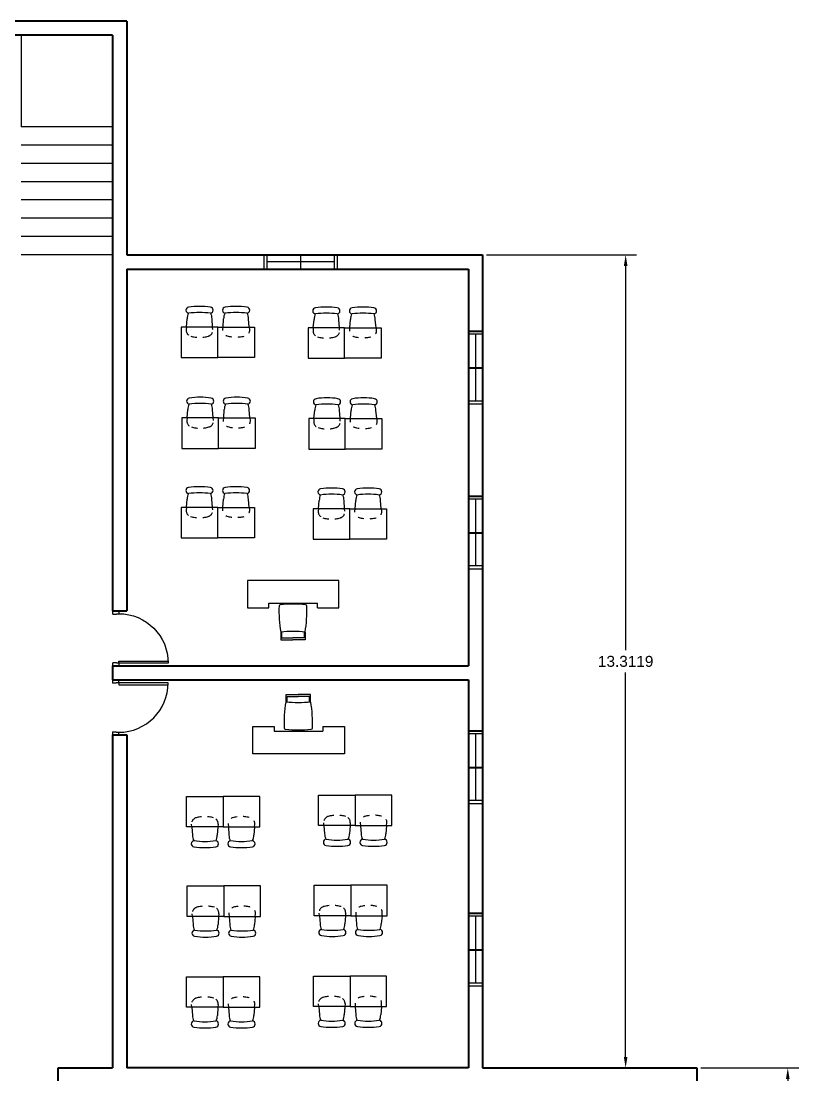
# Model space of a CAD drawing. Header units: metres. Extents: x -353 to 1688, y -477 to 135.
# Drawn here: x -225.95 to -212.95, y -425.38 to -408.12 of the extents above; entities that cross this region are included whole.
import ezdxf

# ---------------------------------------------------------------- set-up
doc = ezdxf.new("R2010")
doc.units = ezdxf.units.M
doc.header["$MEASUREMENT"] = 0
doc.linetypes.add('HIDDEN2', pattern=[0.1875, 0.125, -0.0625])
doc.layers.add('DIMENSION', color=240, linetype='Continuous', lineweight=40)
doc.layers.add('WALL', color=2, linetype='Continuous', lineweight=40)
doc.layers.add('door space', color=1, linetype='Continuous')
doc.layers.add('WINDOW', color=10, linetype='Continuous')
doc.layers.add('FURNITURE', color=130, linetype='Continuous', plot=False)
doc.layers.add('STAIR', color=231, linetype='Continuous', plot=False)
doc.styles.get("Standard").update_dxf_attribs({"font": 'arial.ttf'})
doc.dimstyles.new('Annotative', dxfattribs={"dimscale": 0, "dimtxt": 0.18, "dimasz": 0.18, "dimexe": 0.18, "dimexo": 0.0625, "dimgap": 0.09, "dimtad": 0, "dimtih": 1, "dimtoh": 1, "dimdec": 4, "dimzin": 0, "dimdsep": 46, "dimtxsty": 'Standard', "dimcen": 0.09, "dimadec": 0, "dimazin": 0, "dimtfac": 1, "dimtdec": 4, "dimtofl": 0, "dimtmove": 0, "dimatfit": 3, "dimfxl": 1, "dimtolj": 1, "dimtzin": 0, "dimarcsym": 0})

# ---------------------------------------------------------------- blocks, each defined once
blk = doc.blocks.new('*D440')
at = {"layer": 'Defpoints', "color": 0, "transparency": 16777216}
for p in [(-214.881, -425.264), (-214.881, -442.184), (-213.391, -442.184)]:
    blk.add_point(p, dxfattribs=at)
at = {"layer": 'DIMENSION', "color": 0, "lineweight": -2, "transparency": 16777216}
for p, q in [((-214.818, -425.264), (-213.211, -425.264)), ((-213.391, -425.444), (-213.391, -433.542)), ((-213.391, -442.004), (-213.391, -433.905)), ((-214.818, -442.184), (-213.211, -442.184))]:
    blk.add_line(p, q, dxfattribs=at)
at = {"layer": 'DIMENSION', "color": 0, "transparency": 16777216}
for points in [[(-213.421, -425.444), (-213.361, -425.444), (-213.391, -425.264)], [(-213.421, -442.004), (-213.361, -442.004), (-213.391, -442.184)]]:
    blk.add_solid(points, dxfattribs=at)
at = {"layer": 'DIMENSION', "color": 0, "transparency": 16777216, "insert": (-213.391, -433.724), "char_height": 0.18, "attachment_point": 5}
blk.add_mtext('\\A1;16.9200', dxfattribs=at)
blk = doc.blocks.new('*D442')
at = {"layer": 'Defpoints', "color": 0, "transparency": 16777216}
for p in [(-218.392, -411.951), (-218.392, -425.263), (-216.047, -425.263)]:
    blk.add_point(p, dxfattribs=at)
at = {"layer": 'DIMENSION', "color": 0, "lineweight": -2, "transparency": 16777216}
for p, q in [((-218.329, -411.951), (-215.867, -411.951)), ((-216.047, -412.131), (-216.047, -418.425)), ((-216.047, -425.083), (-216.047, -418.789)), ((-218.329, -425.263), (-215.867, -425.263))]:
    blk.add_line(p, q, dxfattribs=at)
at = {"layer": 'DIMENSION', "color": 0, "transparency": 16777216}
for points in [[(-216.077, -412.131), (-216.017, -412.131), (-216.047, -411.951)], [(-216.077, -425.083), (-216.017, -425.083), (-216.047, -425.263)]]:
    blk.add_solid(points, dxfattribs=at)
at = {"layer": 'DIMENSION', "color": 0, "transparency": 16777216, "insert": (-216.047, -418.607), "char_height": 0.18, "attachment_point": 5}
blk.add_mtext('\\A1;13.3119', dxfattribs=at)

msp = doc.modelspace()

# ---------------------------------------------------------------- linework, layer by layer
at = {"layer": 'door space'}
for p, q in [((-224.45102, -417.83082), (-224.45102, -417.78082)), ((-224.45102, -417.78082), (-224.35102, -417.78082)), ((-224.35102, -417.78082), (-224.35102, -417.82582)), ((-224.45102, -417.83082), (-224.39102, -417.83082)), ((-224.39102, -417.82582), (-224.35102, -417.82582)), ((-224.39102, -417.83082), (-224.39102, -417.82582)), ((-224.45102, -418.68082), (-224.45102, -418.63082)), ((-224.39102, -418.63082), (-224.45102, -418.63082)), ((-224.39102, -418.63082), (-224.39102, -418.63582)), ((-224.35102, -418.63582), (-224.39102, -418.63582)), ((-224.35102, -418.63582), (-224.35102, -418.60082)), ((-224.35102, -418.60082), (-223.54102, -418.60082)), ((-223.54102, -418.63582), (-224.35102, -418.63582)), ((-224.35102, -418.63582), (-224.35102, -418.68082)), ((-224.35102, -418.68082), (-224.45102, -418.68082)), ((-224.45139, -418.91225), (-224.45139, -418.96225)), ((-224.35139, -418.91225), (-224.45139, -418.91225)), ((-224.39139, -418.96225), (-224.45139, -418.96225)), ((-224.35139, -418.95725), (-224.39139, -418.95725)), ((-224.39139, -418.96225), (-224.39139, -418.95725)), ((-224.35139, -418.95725), (-224.35139, -418.91225)), ((-223.54139, -418.95725), (-224.35139, -418.95725)), ((-224.35139, -418.95725), (-224.35139, -418.99225)), ((-224.35139, -418.99225), (-223.54139, -418.99225)), ((-224.45139, -419.76225), (-224.45139, -419.81225)), ((-224.45139, -419.76225), (-224.39139, -419.76225)), ((-224.45139, -419.81225), (-224.35139, -419.81225)), ((-224.39139, -419.76225), (-224.39139, -419.76725)), ((-224.39139, -419.76725), (-224.35139, -419.76725)), ((-224.35139, -419.81225), (-224.35139, -419.76725))]:
    msp.add_line(p, q, dxfattribs=at)
at = {"layer": 'door space', "extrusion": (0, 0, -1)}
msp.add_ellipse((-224.35102, -418.63582), major_axis=(0.57276, -0.57276), ratio=1, start_param=3.92699082, end_param=5.49778714, dxfattribs=at)
at = {"layer": 'door space'}
msp.add_ellipse((-224.35139, -418.95725), major_axis=(0.57276, 0.57276), ratio=1, start_param=3.92699082, end_param=5.49778714, dxfattribs=at)
at = {"layer": 'FURNITURE'}
for p, q in [((-223.242, -413.13133), (-223.23004, -412.99625)), ((-222.8139, -413.13133), (-222.82369, -412.99625)), ((-222.64269, -413.13133), (-222.6329, -412.99625)), ((-222.21459, -413.13133), (-222.22655, -412.99625)), ((-221.16423, -413.14202), (-221.15226, -413.00695)), ((-220.73612, -413.14202), (-220.74591, -413.00695)), ((-220.56491, -413.14202), (-220.55512, -413.00695)), ((-220.13681, -413.14202), (-220.14877, -413.00695)), ((-223.23129, -414.61882), (-223.21933, -414.48375)), ((-222.80319, -414.61882), (-222.81297, -414.48375)), ((-222.63198, -414.61882), (-222.62219, -414.48375)), ((-222.20387, -414.61882), (-222.21584, -414.48375)), ((-221.15351, -414.62952), (-221.14155, -414.49445)), ((-220.72541, -414.62952), (-220.7352, -414.49445)), ((-220.5542, -414.62952), (-220.54441, -414.49445)), ((-220.1261, -414.62952), (-220.13806, -414.49445)), ((-223.24302, -416.08396), (-223.23106, -415.94889)), ((-222.81492, -416.08396), (-222.82471, -415.94889)), ((-222.64371, -416.08396), (-222.63392, -415.94889)), ((-222.21561, -416.08396), (-222.22757, -415.94889)), ((-221.07854, -416.10632), (-221.06658, -415.97125)), ((-220.65044, -416.10632), (-220.66023, -415.97125)), ((-220.47923, -416.10632), (-220.46944, -415.97125)), ((-220.05113, -416.10632), (-220.06309, -415.97125)), ((-220.74358, -417.27975), (-222.24358, -417.27975)), ((-222.24358, -417.27975), (-222.24358, -417.72975)), ((-220.74358, -417.72975), (-220.74358, -417.27975)), ((-222.24358, -417.72975), (-221.89358, -417.72975)), ((-221.89358, -417.65475), (-221.09358, -417.65475)), ((-221.89358, -417.72975), (-221.89358, -417.65475)), ((-221.09358, -417.72975), (-221.09358, -417.65475)), ((-221.09358, -417.72975), (-220.74358, -417.72975)), ((-221.69858, -418.12975), (-221.69858, -418.25475)), ((-221.68258, -418.12771), (-221.68258, -418.21975)), ((-221.31458, -418.12771), (-221.31458, -418.21975)), ((-221.29858, -418.12975), (-221.29858, -418.25475)), ((-221.69858, -418.25475), (-221.49858, -418.25475)), ((-221.68258, -418.21975), (-221.49858, -418.21975)), ((-221.31458, -418.21975), (-221.49858, -418.21975)), ((-221.29858, -418.25475), (-221.49858, -418.25475)), ((-221.61038, -419.2716), (-221.61038, -419.1466)), ((-221.61038, -419.1466), (-221.41038, -419.1466)), ((-221.59438, -419.27364), (-221.59438, -419.1816)), ((-221.59438, -419.1816), (-221.41038, -419.1816)), ((-221.21038, -419.1466), (-221.41038, -419.1466)), ((-221.22638, -419.1816), (-221.41038, -419.1816)), ((-221.22638, -419.27364), (-221.22638, -419.1816)), ((-221.21038, -419.2716), (-221.21038, -419.1466)), ((-222.15538, -419.6716), (-221.80538, -419.6716)), ((-222.15538, -420.1216), (-222.15538, -419.6716)), ((-221.80538, -419.6716), (-221.80538, -419.7466)), ((-221.00538, -419.6716), (-221.00538, -419.7466)), ((-221.00538, -419.6716), (-220.65538, -419.6716)), ((-220.65538, -419.6716), (-220.65538, -420.1216)), ((-221.80538, -419.7466), (-221.00538, -419.7466)), ((-220.65538, -420.1216), (-222.15538, -420.1216)), ((-223.15482, -421.31738), (-223.14285, -421.45245)), ((-222.72671, -421.31738), (-222.7365, -421.45245)), ((-222.5555, -421.31738), (-222.54571, -421.45245)), ((-222.1274, -421.31738), (-222.13936, -421.45245)), ((-220.99034, -421.29503), (-220.97837, -421.4301)), ((-220.56223, -421.29503), (-220.57202, -421.4301)), ((-220.39102, -421.29503), (-220.38123, -421.4301)), ((-219.96292, -421.29503), (-219.97488, -421.4301)), ((-223.14308, -422.78252), (-223.13112, -422.9176)), ((-222.71498, -422.78252), (-222.72477, -422.9176)), ((-222.54377, -422.78252), (-222.53398, -422.9176)), ((-222.11567, -422.78252), (-222.12763, -422.9176)), ((-221.0653, -422.77182), (-221.05334, -422.90689)), ((-220.6372, -422.77182), (-220.64699, -422.90689)), ((-220.46599, -422.77182), (-220.4562, -422.90689)), ((-220.03789, -422.77182), (-220.04985, -422.90689)), ((-223.15379, -424.27002), (-223.14183, -424.40509)), ((-222.72569, -424.27002), (-222.73548, -424.40509)), ((-222.55448, -424.27002), (-222.54469, -424.40509)), ((-222.12638, -424.27002), (-222.13834, -424.40509)), ((-221.07602, -424.25932), (-221.06406, -424.39439)), ((-220.64792, -424.25932), (-220.65771, -424.39439)), ((-220.47671, -424.25932), (-220.46692, -424.39439)), ((-220.0486, -424.25932), (-220.06057, -424.39439))]:
    msp.add_line(p, q, dxfattribs=at)
for points in [[(-223.32829, -413.63133), (-222.72829, -413.63133), (-222.72829, -413.13133), (-223.32829, -413.13133)], [(-222.12829, -413.63133), (-222.72829, -413.63133), (-222.72829, -413.13133), (-222.12829, -413.13133)], [(-221.25052, -413.64202), (-220.65052, -413.64202), (-220.65052, -413.14202), (-221.25052, -413.14202)], [(-220.05052, -413.64202), (-220.65052, -413.64202), (-220.65052, -413.14202), (-220.05052, -413.14202)], [(-223.31758, -415.11882), (-222.71758, -415.11882), (-222.71758, -414.61882), (-223.31758, -414.61882)], [(-222.11758, -415.11882), (-222.71758, -415.11882), (-222.71758, -414.61882), (-222.11758, -414.61882)], [(-221.2398, -415.12952), (-220.6398, -415.12952), (-220.6398, -414.62952), (-221.2398, -414.62952)], [(-220.0398, -415.12952), (-220.6398, -415.12952), (-220.6398, -414.62952), (-220.0398, -414.62952)], [(-223.32932, -416.58396), (-222.72932, -416.58396), (-222.72932, -416.08396), (-223.32932, -416.08396)], [(-222.12932, -416.58396), (-222.72932, -416.58396), (-222.72932, -416.08396), (-222.12932, -416.08396)], [(-221.16484, -416.60632), (-220.56484, -416.60632), (-220.56484, -416.10632), (-221.16484, -416.10632)], [(-219.96484, -416.60632), (-220.56484, -416.60632), (-220.56484, -416.10632), (-219.96484, -416.10632)], [(-223.24111, -420.81738), (-222.64111, -420.81738), (-222.64111, -421.31738), (-223.24111, -421.31738)], [(-222.04111, -420.81738), (-222.64111, -420.81738), (-222.64111, -421.31738), (-222.04111, -421.31738)], [(-221.07663, -420.79503), (-220.47663, -420.79503), (-220.47663, -421.29503), (-221.07663, -421.29503)], [(-219.87663, -420.79503), (-220.47663, -420.79503), (-220.47663, -421.29503), (-219.87663, -421.29503)], [(-223.22937, -422.28252), (-222.62937, -422.28252), (-222.62937, -422.78252), (-223.22937, -422.78252)], [(-222.02937, -422.28252), (-222.62937, -422.28252), (-222.62937, -422.78252), (-222.02937, -422.78252)], [(-221.1516, -422.27182), (-220.5516, -422.27182), (-220.5516, -422.77182), (-221.1516, -422.77182)], [(-219.9516, -422.27182), (-220.5516, -422.27182), (-220.5516, -422.77182), (-219.9516, -422.77182)], [(-223.24009, -423.77002), (-222.64009, -423.77002), (-222.64009, -424.27002), (-223.24009, -424.27002)], [(-222.04009, -423.77002), (-222.64009, -423.77002), (-222.64009, -424.27002), (-222.04009, -424.27002)], [(-221.16231, -423.75932), (-220.56231, -423.75932), (-220.56231, -424.25932), (-221.16231, -424.25932)], [(-219.96231, -423.75932), (-220.56231, -423.75932), (-220.56231, -424.25932), (-219.96231, -424.25932)]]:
    msp.add_lwpolyline(points, close=True, dxfattribs=at)
at = {"layer": 'FURNITURE', "linetype": 'HIDDEN2', "ltscale": 0.03}
for points in [[(-223.242, -413.13133), (-223.24579, -413.17412, 0.35850154), (-223.17277, -413.28058, 0.14150797), (-222.88382, -413.28058, 0.35850154), (-222.8108, -413.17412), (-222.8139, -413.13133)], [(-221.16423, -413.14202), (-221.16802, -413.18481, 0.35850154), (-221.09499, -413.29128, 0.14150797), (-220.80605, -413.29128, 0.35850154), (-220.73302, -413.18481), (-220.73612, -413.14202)], [(-223.23129, -414.61882), (-223.23508, -414.66161, 0.35850154), (-223.16205, -414.76808, 0.14150797), (-222.87311, -414.76808, 0.35850154), (-222.80008, -414.66161), (-222.80319, -414.61882)], [(-221.15351, -414.62952), (-221.1573, -414.67231, 0.35850154), (-221.08428, -414.77878, 0.14150797), (-220.79533, -414.77878, 0.35850154), (-220.72231, -414.67231), (-220.72541, -414.62952)], [(-223.24302, -416.08396), (-223.24681, -416.12675, 0.35850154), (-223.17379, -416.23322, 0.14150797), (-222.88484, -416.23322, 0.35850154), (-222.81182, -416.12675), (-222.81492, -416.08396)], [(-221.07854, -416.10632), (-221.08233, -416.14911, 0.35850154), (-221.00931, -416.25557, 0.14150797), (-220.72036, -416.25557, 0.35850154), (-220.64734, -416.14911), (-220.65044, -416.10632)], [(-223.15482, -421.31738), (-223.15861, -421.27459, -0.35850154), (-223.08558, -421.16813, -0.14150797), (-222.79664, -421.16813, -0.35850154), (-222.72361, -421.27459), (-222.72671, -421.31738)], [(-220.99034, -421.29503), (-220.99413, -421.25224, -0.35850154), (-220.9211, -421.14577, -0.14150797), (-220.63216, -421.14577, -0.35850154), (-220.55913, -421.25224), (-220.56223, -421.29503)], [(-223.14308, -422.78252), (-223.14687, -422.73973, -0.35850154), (-223.07385, -422.63327, -0.14150797), (-222.7849, -422.63327, -0.35850154), (-222.71188, -422.73973), (-222.71498, -422.78252)], [(-221.0653, -422.77182), (-221.06909, -422.72903, -0.35850154), (-220.99607, -422.62257, -0.14150797), (-220.70712, -422.62257, -0.35850154), (-220.6341, -422.72903), (-220.6372, -422.77182)], [(-223.15379, -424.27002), (-223.15758, -424.22723, -0.35850154), (-223.08456, -424.12076, -0.14150797), (-222.79561, -424.12076, -0.35850154), (-222.72259, -424.22723), (-222.72569, -424.27002)], [(-221.07602, -424.25932), (-221.07981, -424.21653, -0.35850154), (-221.00678, -424.11006, -0.14150797), (-220.71784, -424.11006, -0.35850154), (-220.64481, -424.21653), (-220.64792, -424.25932)]]:
    msp.add_lwpolyline(points, format="xyb", dxfattribs=at)
at = {"layer": 'FURNITURE', "linetype": 'HIDDEN2', "ltscale": 0.03, "flags": 128}
for points in [[(-222.21459, -413.13133), (-222.2108, -413.17412, -0.35850154), (-222.28382, -413.28058, -0.14150797), (-222.57277, -413.28058, -0.35850154), (-222.64579, -413.17412), (-222.64269, -413.13133)], [(-220.13681, -413.14202), (-220.13302, -413.18481, -0.35850154), (-220.20605, -413.29128, -0.14150797), (-220.49499, -413.29128, -0.35850154), (-220.56802, -413.18481), (-220.56491, -413.14202)], [(-222.20387, -414.61882), (-222.20008, -414.66161, -0.35850154), (-222.27311, -414.76808, -0.14150797), (-222.56205, -414.76808, -0.35850154), (-222.63508, -414.66161), (-222.63198, -414.61882)], [(-220.1261, -414.62952), (-220.12231, -414.67231, -0.35850154), (-220.19533, -414.77878, -0.14150797), (-220.48428, -414.77878, -0.35850154), (-220.5573, -414.67231), (-220.5542, -414.62952)], [(-222.21561, -416.08396), (-222.21182, -416.12675, -0.35850154), (-222.28484, -416.23322, -0.14150797), (-222.57379, -416.23322, -0.35850154), (-222.64681, -416.12675), (-222.64371, -416.08396)], [(-220.05113, -416.10632), (-220.04734, -416.14911, -0.35850154), (-220.12036, -416.25557, -0.14150797), (-220.40931, -416.25557, -0.35850154), (-220.48233, -416.14911), (-220.47923, -416.10632)], [(-222.1274, -421.31738), (-222.12361, -421.27459, 0.35850154), (-222.19664, -421.16813, 0.14150797), (-222.48558, -421.16813, 0.35850154), (-222.55861, -421.27459), (-222.5555, -421.31738)], [(-219.96292, -421.29503), (-219.95913, -421.25224, 0.35850154), (-220.03216, -421.14577, 0.14150797), (-220.3211, -421.14577, 0.35850154), (-220.39413, -421.25224), (-220.39102, -421.29503)], [(-222.11567, -422.78252), (-222.11188, -422.73973, 0.35850154), (-222.1849, -422.63327, 0.14150797), (-222.47385, -422.63327, 0.35850154), (-222.54687, -422.73973), (-222.54377, -422.78252)], [(-220.03789, -422.77182), (-220.0341, -422.72903, 0.35850154), (-220.10712, -422.62257, 0.14150797), (-220.39607, -422.62257, 0.35850154), (-220.46909, -422.72903), (-220.46599, -422.77182)], [(-222.12638, -424.27002), (-222.12259, -424.22723, 0.35850154), (-222.19561, -424.12076, 0.14150797), (-222.48456, -424.12076, 0.35850154), (-222.55758, -424.22723), (-222.55448, -424.27002)], [(-220.0486, -424.25932), (-220.04481, -424.21653, 0.35850154), (-220.11784, -424.11006, 0.14150797), (-220.40678, -424.11006, 0.35850154), (-220.47981, -424.21653), (-220.47671, -424.25932)]]:
    msp.add_lwpolyline(points, format="xyb", dxfattribs=at)
at = {"layer": 'FURNITURE'}
for centre, radius, start, end in [((-223.02829, -414.01223), 1.2192, 81.544527, 98.455473), ((-222.42829, -414.01223), 1.2192, 81.544527, 98.455473), ((-223.2001, -412.85653), 0.0508, 98.455473, 261.544527), ((-223.02686, -412.99625), 0.20318, 153.787788, 180), ((-222.85649, -412.85653), 0.0508, 278.455473, 81.544527), ((-223.02686, -412.99625), 0.20318, 0, 26.38199), ((-222.6001, -412.85653), 0.0508, 98.455473, 261.544527), ((-222.42973, -412.99625), 0.20318, 153.61801, 180), ((-222.25649, -412.85653), 0.0508, 278.455473, 81.544527), ((-222.42973, -412.99625), 0.20318, 0, 26.212212), ((-221.12232, -412.86722), 0.0508, 98.455473, 261.544527), ((-220.94909, -413.00695), 0.20318, 153.787788, 180), ((-220.95052, -414.02292), 1.2192, 81.544527, 98.455473), ((-220.77872, -412.86722), 0.0508, 278.455473, 81.544527), ((-220.94909, -413.00695), 0.20318, 0, 26.38199), ((-220.52232, -412.86722), 0.0508, 98.455473, 261.544527), ((-220.35195, -413.00695), 0.20318, 153.61801, 180), ((-220.35052, -414.02292), 1.2192, 81.544527, 98.455473), ((-220.17872, -412.86722), 0.0508, 278.455473, 81.544527), ((-220.35195, -413.00695), 0.20318, 0, 26.212212), ((-223.18938, -414.34402), 0.0508, 98.455473, 261.544527), ((-223.01758, -415.49972), 1.2192, 81.544527, 98.455473), ((-222.84578, -414.34402), 0.0508, 278.455473, 81.544527), ((-222.58938, -414.34402), 0.0508, 98.455473, 261.544527), ((-222.41758, -415.49972), 1.2192, 81.544527, 98.455473), ((-222.24578, -414.34402), 0.0508, 278.455473, 81.544527), ((-221.11161, -414.35472), 0.0508, 98.455473, 261.544527), ((-220.9398, -415.51042), 1.2192, 81.544527, 98.455473), ((-220.768, -414.35472), 0.0508, 278.455473, 81.544527), ((-220.51161, -414.35472), 0.0508, 98.455473, 261.544527), ((-220.3398, -415.51042), 1.2192, 81.544527, 98.455473), ((-220.168, -414.35472), 0.0508, 278.455473, 81.544527), ((-223.01615, -414.48375), 0.20318, 153.787788, 180), ((-223.01615, -414.48375), 0.20318, 0, 26.38199), ((-222.41901, -414.48375), 0.20318, 153.61801, 180), ((-222.41901, -414.48375), 0.20318, 0, 26.212212), ((-220.93837, -414.49445), 0.20318, 153.787788, 180), ((-220.93837, -414.49445), 0.20318, 0, 26.38199), ((-220.34123, -414.49445), 0.20318, 153.61801, 180), ((-220.34123, -414.49445), 0.20318, 0, 26.212212), ((-223.20112, -415.80916), 0.0508, 98.455473, 261.544527), ((-223.02789, -415.94889), 0.20318, 153.787788, 180), ((-223.02932, -416.96486), 1.2192, 81.544527, 98.455473), ((-222.85751, -415.80916), 0.0508, 278.455473, 81.544527), ((-223.02789, -415.94889), 0.20318, 0, 26.38199), ((-222.60112, -415.80916), 0.0508, 98.455473, 261.544527), ((-222.43075, -415.94889), 0.20318, 153.61801, 180), ((-222.42932, -416.96486), 1.2192, 81.544527, 98.455473), ((-222.25751, -415.80916), 0.0508, 278.455473, 81.544527), ((-222.43075, -415.94889), 0.20318, 0, 26.212212), ((-221.03664, -415.83152), 0.0508, 98.455473, 261.544527), ((-220.86341, -415.97125), 0.20318, 153.787788, 180), ((-220.86484, -416.98722), 1.2192, 81.544527, 98.455473), ((-220.69303, -415.83152), 0.0508, 278.455473, 81.544527), ((-220.86341, -415.97125), 0.20318, 0, 26.38199), ((-220.43664, -415.83152), 0.0508, 98.455473, 261.544527), ((-220.26627, -415.97125), 0.20318, 153.61801, 180), ((-220.26484, -416.98722), 1.2192, 81.544527, 98.455473), ((-220.09303, -415.83152), 0.0508, 278.455473, 81.544527), ((-220.26627, -415.97125), 0.20318, 0, 26.212212), ((-220.7752, -421.4301), 0.20318, 180, 206.212212), ((-220.7752, -421.4301), 0.20318, 333.61801, 0), ((-220.17806, -421.4301), 0.20318, 180, 206.38199), ((-220.17806, -421.4301), 0.20318, 333.787788, 0), ((-223.11291, -421.59218), 0.0508, 98.455473, 261.544527), ((-222.93968, -421.45245), 0.20318, 180, 206.212212), ((-222.76931, -421.59218), 0.0508, 278.455473, 81.544527), ((-222.93968, -421.45245), 0.20318, 333.61801, 0), ((-222.51291, -421.59218), 0.0508, 98.455473, 261.544527), ((-222.34254, -421.45245), 0.20318, 180, 206.38199), ((-222.16931, -421.59218), 0.0508, 278.455473, 81.544527), ((-222.34254, -421.45245), 0.20318, 333.787788, 0), ((-220.94843, -421.56983), 0.0508, 98.455473, 261.544527), ((-220.60483, -421.56983), 0.0508, 278.455473, 81.544527), ((-220.34843, -421.56983), 0.0508, 98.455473, 261.544527), ((-220.00483, -421.56983), 0.0508, 278.455473, 81.544527), ((-222.94111, -420.43648), 1.2192, 261.544527, 278.455473), ((-222.34111, -420.43648), 1.2192, 261.544527, 278.455473), ((-220.77663, -420.41413), 1.2192, 261.544527, 278.455473), ((-220.17663, -420.41413), 1.2192, 261.544527, 278.455473), ((-222.92794, -422.9176), 0.20318, 180, 206.212212), ((-222.92794, -422.9176), 0.20318, 333.61801, 0), ((-222.3308, -422.9176), 0.20318, 180, 206.38199), ((-222.3308, -422.9176), 0.20318, 333.787788, 0), ((-220.85017, -422.90689), 0.20318, 180, 206.212212), ((-220.85017, -422.90689), 0.20318, 333.61801, 0), ((-220.25303, -422.90689), 0.20318, 180, 206.38199), ((-220.25303, -422.90689), 0.20318, 333.787788, 0), ((-223.10118, -423.05732), 0.0508, 98.455473, 261.544527), ((-222.92937, -421.90162), 1.2192, 261.544527, 278.455473), ((-222.75757, -423.05732), 0.0508, 278.455473, 81.544527), ((-222.50118, -423.05732), 0.0508, 98.455473, 261.544527), ((-222.32937, -421.90162), 1.2192, 261.544527, 278.455473), ((-222.15757, -423.05732), 0.0508, 278.455473, 81.544527), ((-221.0234, -423.04662), 0.0508, 98.455473, 261.544527), ((-220.8516, -421.89092), 1.2192, 261.544527, 278.455473), ((-220.67979, -423.04662), 0.0508, 278.455473, 81.544527), ((-220.4234, -423.04662), 0.0508, 98.455473, 261.544527), ((-220.2516, -421.89092), 1.2192, 261.544527, 278.455473), ((-220.07979, -423.04662), 0.0508, 278.455473, 81.544527), ((-223.11189, -424.54482), 0.0508, 98.455473, 261.544527), ((-222.93866, -424.40509), 0.20318, 180, 206.212212), ((-222.76828, -424.54482), 0.0508, 278.455473, 81.544527), ((-222.93866, -424.40509), 0.20318, 333.61801, 0), ((-222.51189, -424.54482), 0.0508, 98.455473, 261.544527), ((-222.34152, -424.40509), 0.20318, 180, 206.38199), ((-222.16828, -424.54482), 0.0508, 278.455473, 81.544527), ((-222.34152, -424.40509), 0.20318, 333.787788, 0), ((-221.03411, -424.53412), 0.0508, 98.455473, 261.544527), ((-220.86088, -424.39439), 0.20318, 180, 206.212212), ((-220.69051, -424.53412), 0.0508, 278.455473, 81.544527), ((-220.86088, -424.39439), 0.20318, 333.61801, 0), ((-220.43411, -424.53412), 0.0508, 98.455473, 261.544527), ((-220.26374, -424.39439), 0.20318, 180, 206.38199), ((-220.09051, -424.53412), 0.0508, 278.455473, 81.544527), ((-220.26374, -424.39439), 0.20318, 333.787788, 0), ((-222.94009, -423.38912), 1.2192, 261.544527, 278.455473), ((-222.34009, -423.38912), 1.2192, 261.544527, 278.455473), ((-220.86231, -423.37842), 1.2192, 261.544527, 278.455473), ((-220.26231, -423.37842), 1.2192, 261.544527, 278.455473)]:
    msp.add_arc(centre, radius, start, end, dxfattribs=at)
at = {"layer": 'FURNITURE', "color": 7}
for centre, start, end in [((-223.02829, -414.11272), 81.544527, 98.455473), ((-222.42829, -414.11272), 81.544527, 98.455473), ((-220.95052, -414.12342), 81.544527, 98.455473), ((-220.35052, -414.12342), 81.544527, 98.455473), ((-223.01758, -415.60022), 81.544527, 98.455473), ((-222.41758, -415.60022), 81.544527, 98.455473), ((-220.9398, -415.61092), 81.544527, 98.455473), ((-220.3398, -415.61092), 81.544527, 98.455473), ((-223.02932, -417.06536), 81.544527, 98.455473), ((-222.42932, -417.06536), 81.544527, 98.455473), ((-220.86484, -417.08771), 81.544527, 98.455473), ((-220.26484, -417.08771), 81.544527, 98.455473), ((-222.94111, -420.33599), 261.544527, 278.455473), ((-222.34111, -420.33599), 261.544527, 278.455473), ((-220.77663, -420.31363), 261.544527, 278.455473), ((-220.17663, -420.31363), 261.544527, 278.455473), ((-222.92937, -421.80113), 261.544527, 278.455473), ((-222.32937, -421.80113), 261.544527, 278.455473), ((-220.8516, -421.79043), 261.544527, 278.455473), ((-220.2516, -421.79043), 261.544527, 278.455473), ((-222.94009, -423.28862), 261.544527, 278.455473), ((-222.34009, -423.28862), 261.544527, 278.455473), ((-220.86231, -423.27792), 261.544527, 278.455473), ((-220.26231, -423.27792), 261.544527, 278.455473)]:
    msp.add_arc(centre, 1.2192, start, end, dxfattribs=at)
at = {"layer": 'FURNITURE'}
for centre, major_axis, start_param, end_param in [((-219.67708, -417.79175), (-1.44926, -1.44926), 5.45152419, 5.6634572), ((-221.70447, -417.69789), (-0.01414, -0.01414), 4.02540934, 5.45152419), ((-221.49858, -419.78312), (-1.4958, -1.4958), 3.92699082, 4.02540934), ((-221.49858, -419.78312), (1.4958, -1.4958), 2.25777597, 2.35619449), ((-223.32008, -417.79175), (1.44926, -1.44926), 0.61972811, 0.83166112), ((-221.29269, -417.69789), (0.01414, -0.01414), 0.83166112, 2.25777597), ((-221.48608, -419.72989), (-1.14141, -1.14141), 3.93473471, 4.05901893), ((-221.51108, -419.72989), (1.14141, -1.14141), 2.22416638, 2.3484506)]:
    msp.add_ellipse(centre, major_axis=major_axis, ratio=1, start_param=start_param, end_param=end_param, dxfattribs=at)
at = {"layer": 'FURNITURE', "extrusion": (0, 0, -1)}
for centre, major_axis, start_param, end_param in [((-219.58888, -419.6096), (-1.44926, 1.44926), 5.45152419, 5.6634572), ((-221.39788, -417.67145), (-1.14141, 1.14141), 3.93473471, 4.05901893), ((-221.42288, -417.67145), (1.14141, 1.14141), 2.22416638, 2.3484506), ((-223.23188, -419.6096), (1.44926, 1.44926), 0.61972811, 0.83166112), ((-221.61627, -419.70346), (-0.01414, 0.01414), 4.02540934, 5.45152419), ((-221.20449, -419.70346), (0.01414, 0.01414), 0.83166112, 2.25777597), ((-221.41038, -417.61822), (-1.4958, 1.4958), 3.92699082, 4.02540934), ((-221.41038, -417.61822), (1.4958, 1.4958), 2.25777597, 2.35619449)]:
    msp.add_ellipse(centre, major_axis=major_axis, ratio=1, start_param=start_param, end_param=end_param, dxfattribs=at)
at = {"layer": 'STAIR'}
for p, q in [((-225.95154, -408.35087), (-225.95154, -409.85087)), ((-224.45154, -409.85087), (-225.95154, -409.85087)), ((-224.45154, -410.15087), (-225.95154, -410.15087)), ((-224.45154, -410.45087), (-225.95154, -410.45087)), ((-224.45154, -410.75087), (-225.95154, -410.75087)), ((-224.45154, -411.05087), (-225.95154, -411.05087)), ((-224.45154, -411.35087), (-225.95154, -411.35087)), ((-224.45154, -411.65087), (-225.95154, -411.65087)), ((-224.45154, -411.95087), (-225.95154, -411.95087))]:
    msp.add_line(p, q, dxfattribs=at)
at = {"layer": 'WALL'}
for p, q in [((-224.22154, -408.12087), (-232.64154, -408.12087)), ((-224.22154, -408.12087), (-224.22154, -410.15087)), ((-224.45154, -408.35087), (-232.64154, -408.35087)), ((-224.45154, -408.35087), (-224.45154, -410.15087)), ((-224.45154, -410.15087), (-224.45154, -417.78087)), ((-224.22154, -410.15087), (-224.22154, -411.95087)), ((-224.22154, -411.95087), (-218.39154, -411.95087)), ((-218.39154, -411.95087), (-218.39154, -425.26279)), ((-224.22154, -412.18087), (-224.22154, -417.78087)), ((-224.22154, -412.18087), (-218.62154, -412.18087)), ((-218.62154, -412.18087), (-218.62154, -418.68087)), ((-224.45154, -417.78087), (-224.22154, -417.78087)), ((-224.45154, -418.68087), (-224.45154, -418.91087)), ((-224.45154, -418.68087), (-218.62154, -418.68087)), ((-224.45154, -418.91087), (-218.62154, -418.91087)), ((-218.62154, -418.91087), (-218.62154, -425.26279)), ((-224.45154, -419.81087), (-224.45154, -425.26353)), ((-224.45154, -419.81087), (-224.22154, -419.81087)), ((-224.22154, -419.81087), (-224.22154, -425.26353)), ((-225.34393, -425.26353), (-225.11076, -425.26353)), ((-225.34393, -425.49353), (-225.34393, -425.26353)), ((-225.11076, -425.26353), (-224.45154, -425.26353)), ((-218.62154, -425.26279), (-224.22154, -425.26353)), ((-218.39154, -425.26279), (-214.88076, -425.26353)), ((-214.88076, -425.26353), (-214.88076, -432.72353))]:
    msp.add_line(p, q, dxfattribs=at)
at = {"layer": 'WINDOW'}
for p, q in [((-221.97154, -412.18087), (-221.97154, -411.95087)), ((-221.97154, -411.95087), (-220.77154, -411.95087)), ((-221.92154, -412.18087), (-221.92154, -411.95087)), ((-220.82154, -412.06587), (-221.92154, -412.06587)), ((-220.77154, -411.95087), (-221.37154, -411.95087)), ((-221.37154, -411.95087), (-221.37154, -412.18087)), ((-220.82154, -411.95087), (-220.82154, -412.18087)), ((-220.77154, -411.95087), (-220.77154, -412.18087)), ((-220.77154, -412.18087), (-221.97154, -412.18087)), ((-218.62417, -414.39453), (-218.62417, -413.19453)), ((-218.62417, -413.19453), (-218.39417, -413.19453)), ((-218.62417, -413.19453), (-218.62417, -413.79453)), ((-218.62417, -413.20531), (-218.39417, -413.20531)), ((-218.62417, -413.24453), (-218.39417, -413.24453)), ((-218.50917, -413.24453), (-218.50917, -414.34453)), ((-218.39417, -413.19453), (-218.39417, -414.39453)), ((-218.62417, -413.79453), (-218.39417, -413.79453)), ((-218.62417, -413.80531), (-218.39417, -413.80531)), ((-218.39417, -414.34453), (-218.62417, -414.34453)), ((-218.39417, -414.39453), (-218.62417, -414.39453)), ((-218.62188, -417.09399), (-218.62188, -415.89399)), ((-218.62188, -415.89399), (-218.39188, -415.89399)), ((-218.62188, -415.89399), (-218.62188, -416.49399)), ((-218.62188, -415.90477), (-218.39188, -415.90477)), ((-218.39188, -415.89399), (-218.39188, -417.09399)), ((-218.62188, -415.94399), (-218.39188, -415.94399)), ((-218.50688, -415.94399), (-218.50688, -417.04399)), ((-218.62188, -416.49399), (-218.39188, -416.49399)), ((-218.62188, -416.50477), (-218.39188, -416.50477)), ((-218.39188, -417.04399), (-218.62188, -417.04399)), ((-218.39188, -417.09399), (-218.62188, -417.09399)), ((-218.62154, -420.93683), (-218.62154, -419.73683)), ((-218.62154, -419.73683), (-218.39154, -419.73683)), ((-218.62154, -419.73683), (-218.62154, -420.33683)), ((-218.62154, -419.74761), (-218.39154, -419.74761)), ((-218.62154, -419.78683), (-218.39154, -419.78683)), ((-218.50654, -419.78683), (-218.50654, -420.88683)), ((-218.39154, -419.73683), (-218.39154, -420.93683)), ((-218.62154, -420.33683), (-218.39154, -420.33683)), ((-218.62154, -420.34761), (-218.39154, -420.34761)), ((-218.39154, -420.88683), (-218.62154, -420.88683)), ((-218.39154, -420.93683), (-218.62154, -420.93683)), ((-218.62272, -423.92505), (-218.62272, -422.72505)), ((-218.62272, -422.72505), (-218.39272, -422.72505)), ((-218.62272, -422.72505), (-218.62272, -423.32505)), ((-218.62272, -422.73583), (-218.39272, -422.73583)), ((-218.62272, -422.77505), (-218.39272, -422.77505)), ((-218.50772, -422.77505), (-218.50772, -423.87505)), ((-218.39272, -422.72505), (-218.39272, -423.92505)), ((-218.62272, -423.32505), (-218.39272, -423.32505)), ((-218.62272, -423.33583), (-218.39272, -423.33583)), ((-218.39272, -423.87505), (-218.62272, -423.87505)), ((-218.39272, -423.92505), (-218.62272, -423.92505))]:
    msp.add_line(p, q, dxfattribs=at)

# ---------------------------------------------------------------- dimensions: what is measured, and where the dimension line sits
at = {"layer": 'DIMENSION'}
for base, p1, p2, picture, middle in [((-216.04708, -425.26279), (-218.39154, -411.95087), (-218.39154, -425.26279), '*D442', (-216.04708, -418.60683)), ((-213.39087, -442.18353), (-214.88076, -425.26353), (-214.88076, -442.18353), '*D440', (-213.39087, -433.72353))]:
    dim = msp.add_linear_dim(base=base, p1=p1, p2=p2, angle=90, dimstyle='Annotative', dxfattribs=at)
    dim.commit()
    dim.dimension.update_dxf_attribs({"geometry": picture, "text_midpoint": middle})

doc.saveas('drawing.dxf')
